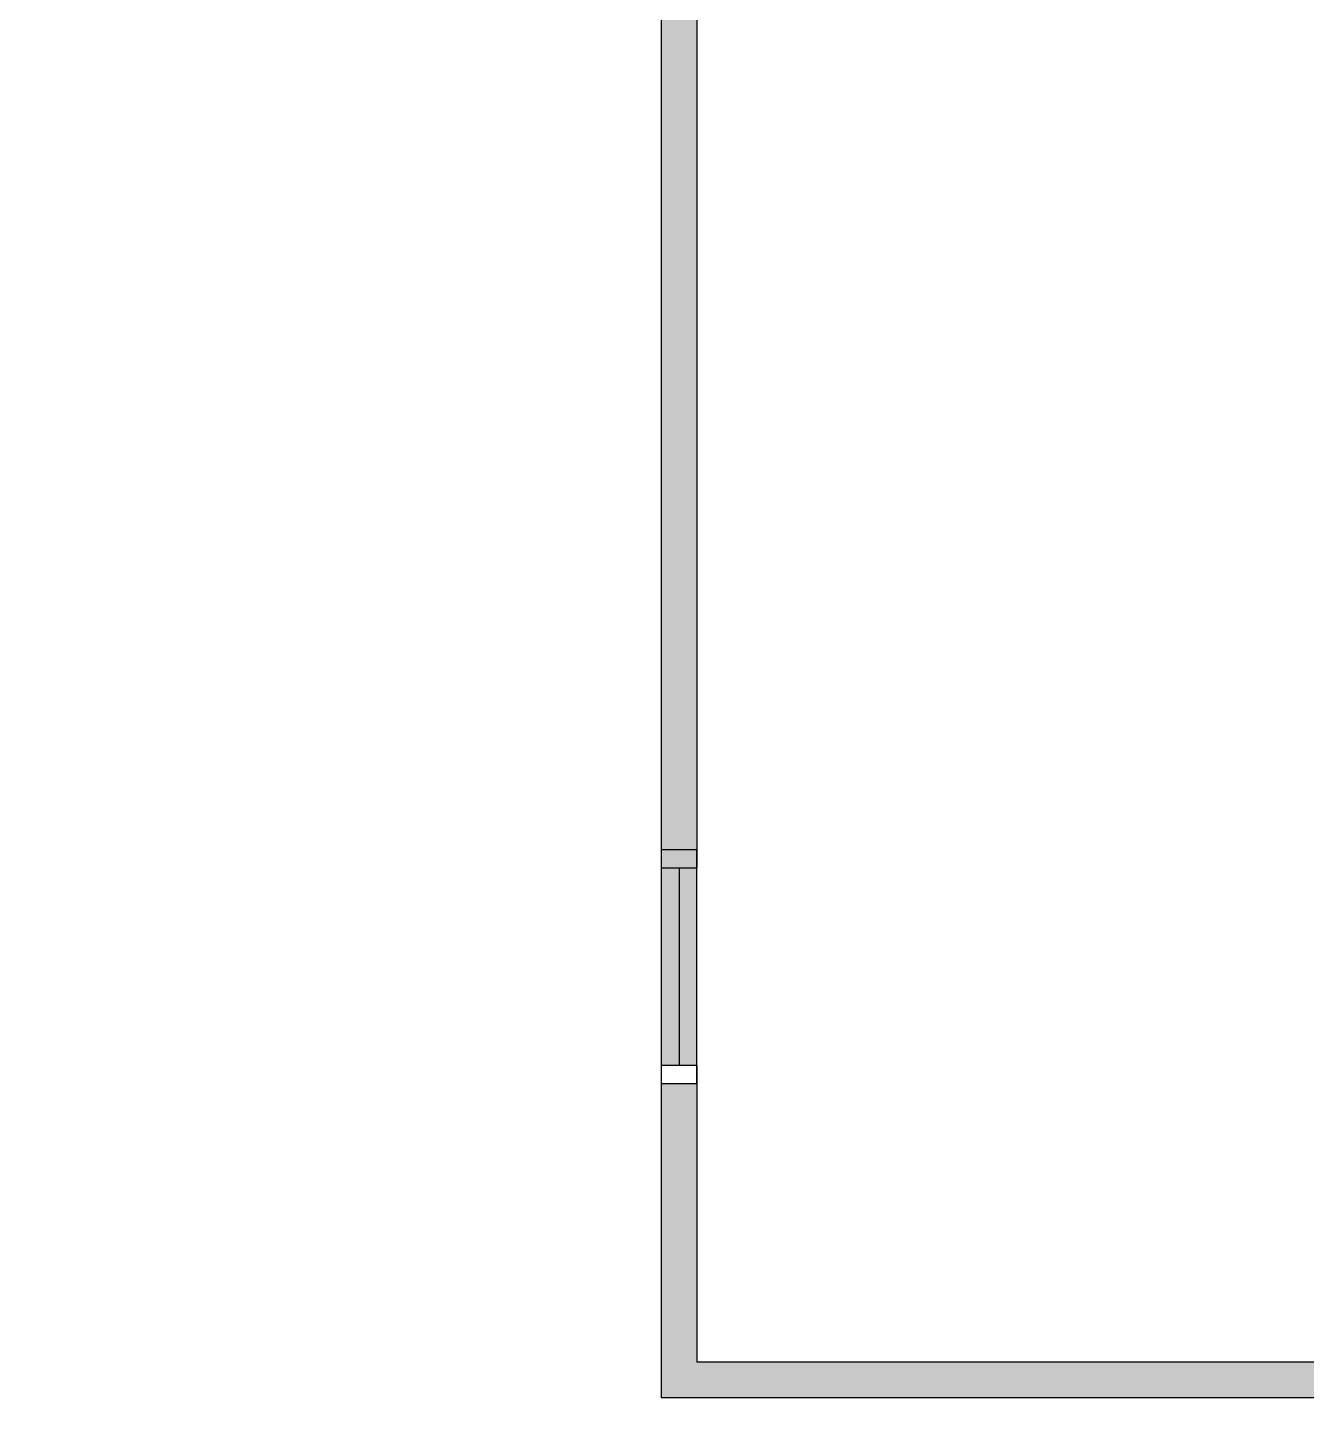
# Model space of a CAD drawing. Extents: x 1904969 to 5853062, y -2352335 to -765157.
# Drawn here: x 1918508 to 1922064, y -836521 to -832644 of the extents above; entities that cross this region are included whole.
import ezdxf

# ---------------------------------------------------------------- set-up
doc = ezdxf.new("R2010")
doc.units = 0
doc.header["$LTSCALE"] = 12
doc.header["$MEASUREMENT"] = 0
for name, color, linetype in [('LINE', 18, 'CONTINUOUS'), ('partition', 7, 'CONTINUOUS'), ('stair', 7, 'CONTINUOUS')]:
    doc.layers.add(name, color=color, linetype=linetype)

# ---------------------------------------------------------------- blocks, each defined once
blk = doc.blocks.new('FG')
at = {"layer": 'LINE', "linetype": 'Continuous'}
for points in [[(0, 0), (50, 0), (50, 100), (0, 100)], [(600, 0), (650, 0), (650, 100), (600, 100)]]:
    blk.add_lwpolyline(points, close=True, dxfattribs=at)
at = {"layer": 'LINE', "color": 5, "linetype": 'Continuous'}
for points in [[(600, 100), (50, 100)], [(50, 0), (600, 0)]]:
    blk.add_lwpolyline(points, dxfattribs=at)
at = {"layer": 'LINE', "color": 1, "linetype": 'Continuous'}
blk.add_lwpolyline([(50, 50), (600, 50)], dxfattribs=at)

msp = doc.modelspace()

# ---------------------------------------------------------------- hatches: boundary and pattern name
at = {"layer": 'partition', "linetype": 'Continuous'}
h = msp.add_hatch(color=256, dxfattribs=at)
h.dxf.hatch_style = 1
h.paths.add_polyline_path([(1917044.3, -826441.8), (1917004.3, -826441.8), (1917004.3, -826431.8), (1916944.3, -826431.8), (1916944.3, -826481.8), (1917044.3, -826481.8)])
h.paths.add_polyline_path([(1917903.4, -826401.8), (1917044.3, -826401.8), (1917044.3, -826441.8), (1917904.3, -826441.8, 0.011633)])
h.paths.add_polyline_path([(1917044.3, -824681.8), (1916944.3, -824681.8), (1916944.3, -824731.8), (1917004.3, -824731.8), (1917004.3, -824721.8), (1917044.3, -824721.8)])
h.paths.add_polyline_path([(1917869.3, -824721.8), (1917044.3, -824721.8), (1917044.3, -824761.8), (1917869.3, -824761.8)])
h.paths.add_polyline_path([(1917904.3, -824721.8), (1917869.3, -824721.8), (1917869.3, -824761.8), (1917903.4, -824761.8, 0.011633)])
h.paths.add_polyline_path([(1917869.3, -824381.8), (1917769.3, -824381.8), (1917769.3, -824681.8), (1917044.3, -824681.8), (1917044.3, -824721.8), (1917869.3, -824721.8)])
h.paths.add_polyline_path([(1917869.3, -823781.8), (1917819.3, -823781.8), (1917819.3, -824331.8), (1917869.3, -824331.8)])
h.paths.add_polyline_path([(1917819.3, -823781.8), (1917769.3, -823781.8), (1917769.3, -824331.8), (1917819.3, -824331.8)])
h.paths.add_polyline_path([(1917044.3, -815131.8), (1916944.3, -815131.8), (1916944.3, -815131.8), (1916944.3, -815181.8), (1917004.3, -815181.8), (1917004.3, -815171.8), (1917044.3, -815171.8)])
h.paths.add_polyline_path([(1917904.3, -815171.8), (1917044.3, -815171.8), (1917044.3, -815211.8), (1917903.4, -815211.8, 0.011633)])
h.paths.add_polyline_path([(1917903.4, -816851.8), (1917044.3, -816851.8), (1917044.3, -816891.8), (1917904.3, -816891.8, 0.011633)])
h.paths.add_polyline_path([(1917044.3, -816891.8), (1917004.3, -816891.8), (1917004.3, -816881.8), (1916944.3, -816881.8), (1916944.3, -816931.8), (1917044.3, -816931.8)])
h.paths.add_polyline_path([(1917869.3, -817481.8), (1917819.3, -817481.8), (1917819.3, -818031.8), (1917869.3, -818031.8)])
h.paths.add_polyline_path([(1917819.3, -817481.8), (1917769.3, -817481.8), (1917769.3, -818031.8), (1917819.3, -818031.8)])
h.paths.add_polyline_path([(1917869.3, -820906.8), (1917869.3, -818081.8), (1917769.3, -818081.8), (1917769.3, -820906.8), (1917769.3, -823731.8), (1917869.3, -823731.8)])
h.paths.add_polyline_path([(1917044.3, -827094.3), (1916944.3, -827094.3), (1916944.3, -827144.3), (1917004.3, -827144.3), (1917004.3, -827134.3), (1917044.3, -827134.3)])
h.paths.add_polyline_path([(1917904.3, -827134.3), (1917044.3, -827134.3), (1917044.3, -827174.3), (1917903.4, -827174.3, 0.011633)])
h.paths.add_polyline_path([(1917903.4, -828814.3), (1917044.3, -828814.3), (1917044.3, -828854.3), (1917904.3, -828854.3, 0.011633)])
h.paths.add_polyline_path([(1917044.3, -828854.3), (1917004.3, -828854.3), (1917004.3, -828844.3), (1916944.3, -828844.3), (1916944.3, -828894.3), (1917044.3, -828894.3)])
h.paths.add_polyline_path([(1917919.3, -835709.7), (1917819.3, -835709.7), (1917819.3, -835759.7), (1917919.3, -835759.7)])
h.paths.add_polyline_path([(1917044.3, -838719.3), (1916944.3, -838719.3), (1916944.3, -838831.8), (1917044.3, -838831.8)])
h.paths.add_polyline_path([(1917044.3, -838679.3), (1917004.3, -838679.3), (1917004.3, -838669.3), (1916944.3, -838669.3), (1916944.3, -838719.3), (1917044.3, -838719.3)], flags=17)
h.paths.add_polyline_path([(1917903.4, -838639.3), (1917044.3, -838639.3), (1917044.3, -838679.3), (1917904.3, -838679.3, 0.011633)], flags=17)
h.paths.add_polyline_path([(1917044.3, -837819.3, -0.414214), (1917904.3, -838679.3), (1917044.3, -838679.3), (1917044.3, -838719.3), (1916944.3, -838719.3), (1916944.3, -838669.3), (1917004.3, -838669.3), (1917004.3, -838679.3), (1917044.3, -838679.3), (1917044.3, -838639.3), (1917903.4, -838639.3, 0.40065), (1917044.3, -837819.3, 0.40065), (1917903.4, -836999.3), (1917044.3, -836999.3), (1917044.3, -836959.3), (1917004.3, -836959.3), (1917004.3, -836969.3), (1916944.3, -836969.3), (1916944.3, -836919.3), (1917044.3, -836919.3), (1917044.3, -836959.3), (1917904.3, -836959.3, -0.414214)])
h.paths.add_polyline_path([(1917919.3, -836609.7), (1917819.3, -836609.7), (1917819.3, -836959.3), (1917904.3, -836959.3)])
h.paths.add_polyline_path([(1917919.3, -836559.7), (1917819.3, -836559.7), (1917819.3, -836609.7), (1917919.3, -836609.7)])
h.paths.add_polyline_path([(1917819.3, -836529.7), (1917019.9, -836529.7), (1917019.9, -836559.7), (1917819.3, -836559.7)])
h.paths.add_polyline_path([(1918558.1, -838081.8), (1918508.1, -838081.8), (1918508.1, -838196.8), (1918546.1, -838196.8), (1918546.1, -838158.8), (1918558.1, -838158.8)])
h.paths.add_polyline_path([(1920235.2, -838081.8), (1920008.1, -838081.8), (1920008.1, -838231.8), (1920085.2, -838231.8)])
h.paths.add_polyline_path([(1920306.8, -838081.8), (1920235.2, -838081.8), (1920085.2, -838231.8), (1920156.8, -838231.8)])
h.paths.add_polyline_path([(1920569.3, -838081.8), (1920306.8, -838081.8), (1920156.8, -838231.8), (1920419.3, -838231.8), (1920419.3, -838406.8), (1920569.3, -838406.8)])
h.paths.add_polyline_path([(1920008.1, -838081.8), (1919958.1, -838081.8), (1919958.1, -838158.8), (1919970.1, -838158.8), (1919970.1, -838196.8), (1920008.1, -838196.8)])
h.paths.add_polyline_path([(1923269.3, -838381.8), (1923169.3, -838381.8), (1923169.3, -838831.8), (1923269.3, -838831.8)])
h.paths.add_polyline_path([(1923269.3, -838331.8), (1923209.3, -838331.8), (1923209.3, -838341.8), (1923169.3, -838341.8), (1923169.3, -838381.8), (1923269.3, -838381.8)])
h.paths.add_polyline_path([(1923169.3, -838301.8), (1922310.3, -838301.8, 0.011633), (1922309.3, -838341.8), (1923169.3, -838341.8)])
h.paths.add_polyline_path([(1923269.3, -836581.8), (1923169.3, -836581.8), (1923169.3, -836621.8), (1923209.3, -836621.8), (1923209.3, -836631.8), (1923269.3, -836631.8)])
h.paths.add_polyline_path([(1923169.3, -836621.8), (1922309.3, -836621.8, 0.011633), (1922310.3, -836661.8), (1923169.3, -836661.8)])
h.paths.add_polyline_path([(1923269.3, -836356.8), (1920369.3, -836356.8), (1920369.3, -835581.8), (1920269.3, -835581.8), (1920269.3, -836456.8), (1923169.3, -836456.8), (1923169.3, -836581.8), (1923269.3, -836581.8)])
h.paths.add_polyline_path([(1920369.3, -834981.8), (1920319.3, -834981.8), (1920319.3, -835531.8), (1920369.3, -835531.8)])
h.paths.add_polyline_path([(1920319.3, -834981.8), (1920269.3, -834981.8), (1920269.3, -835531.8), (1920319.3, -835531.8)])
h.paths.add_polyline_path([(1920369.3, -829856.8), (1920319.3, -829856.8), (1920319.3, -830406.8), (1920369.3, -830406.8)])
h.paths.add_polyline_path([(1920319.3, -829856.8), (1920269.3, -829856.8), (1920269.3, -830406.8), (1920319.3, -830406.8)])
h.paths.add_polyline_path([(1920369.3, -830406.8), (1920319.3, -830406.8), (1920269.3, -830406.8), (1920269.3, -834981.8), (1920319.3, -834981.8), (1920369.3, -834981.8)])

# ---------------------------------------------------------------- linework, layer by layer
at = {"layer": 'stair', "color": 0}
for p, q in [((1920269.3, -830406.8), (1920269.3, -834981.8)), ((1920369.3, -830406.8), (1920369.3, -834981.8)), ((1920269.3, -835531.8), (1920269.3, -836456.8)), ((1920369.3, -835531.8), (1920369.3, -836356.8)), ((1923269.3, -836356.8), (1920369.3, -836356.8)), ((1923169.3, -836456.8), (1920269.3, -836456.8))]:
    msp.add_line(p, q, dxfattribs=at)

# ---------------------------------------------------------------- block references
at = {"layer": 'LINE', "color": 0, "linetype": 'Continuous', "rotation": 270}
msp.add_blockref('FG', (1920269.3, -834931.8), dxfattribs=at)

doc.saveas('drawing.dxf')
